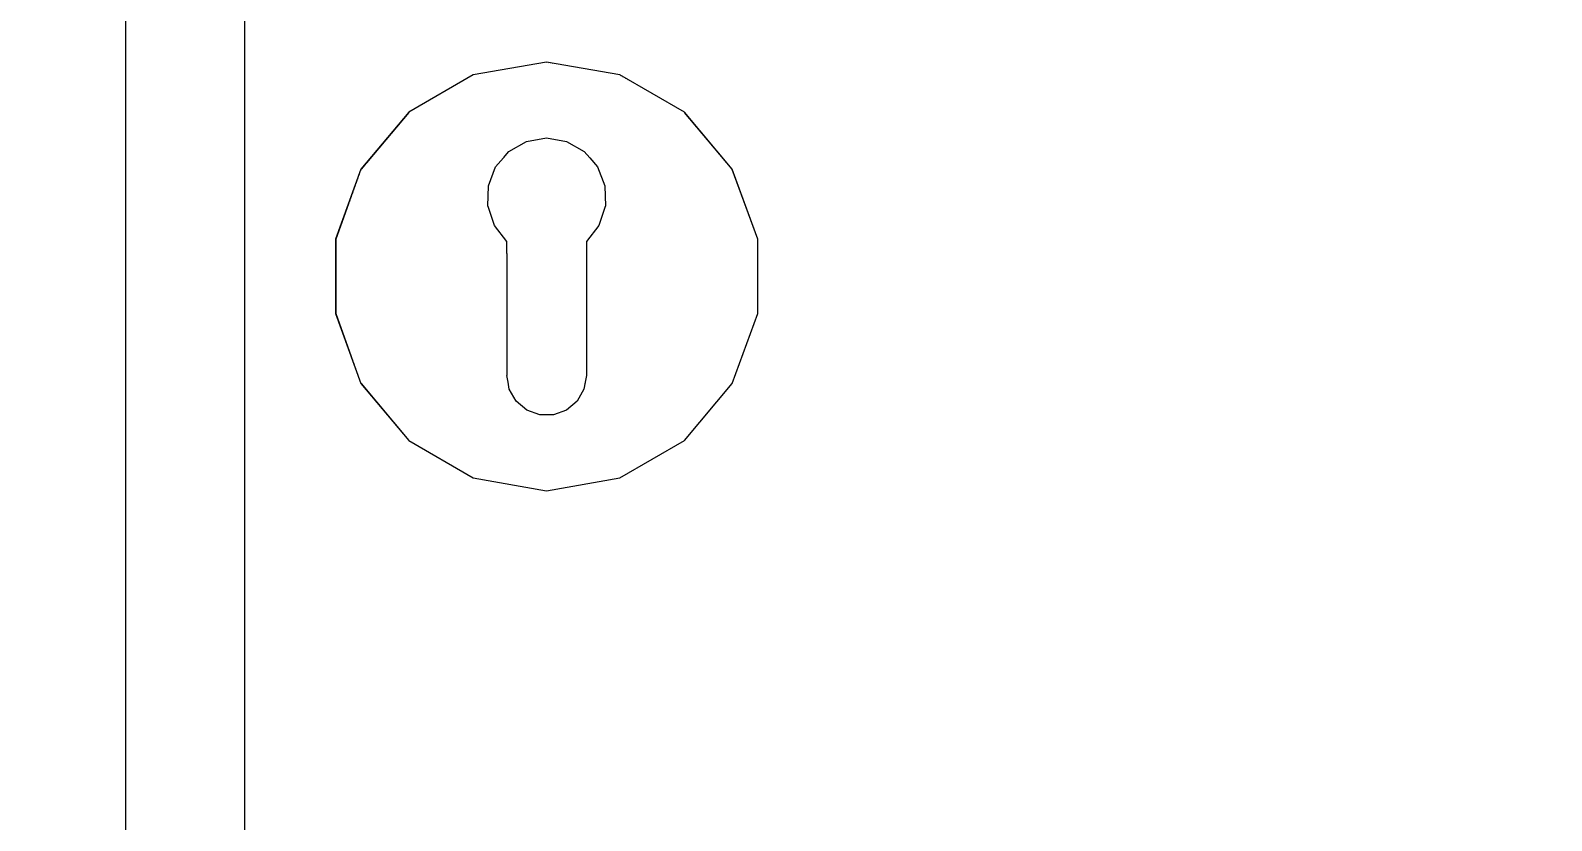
# Model space of a CAD drawing. Header units: millimetres. Extents: x -15634 to 67596, y -3027 to 55843.
# Drawn here: x 11357.4 to 11548.9, y 15927.1 to 16026.6 of the extents above; entities that cross this region are included whole.
import ezdxf

# ---------------------------------------------------------------- set-up
doc = ezdxf.new("R2010")
doc.units = ezdxf.units.MM
doc.header["$MEASUREMENT"] = 0
doc.set_wipeout_variables(frame=1)
doc.linetypes.add('Wipeout_Contour', pattern=[1000, 0, -1000])
doc.layers.add('Dimensioning - General', color=7, linetype='Continuous')
doc.layers.add('Structural - Bearing', color=7, linetype='Continuous')
for name, color, linetype, lineweight, true_color in [('Dimensioning - General_Pen_No__61', 7, 'Continuous', 20, 0x6a6a6a), ('Dimensioning - General_Pen_No__88', 7, 'Continuous', 20, 0xfd4435), ('Structural - Bearing_Pen_No__82', 7, 'Continuous', 20, 0xaaaaaa)]:
    doc.layers.add(name, color=color, linetype=linetype, lineweight=lineweight, true_color=true_color)
doc.styles.add('GENERATED_STYLE_6', font='calibril.ttf')
doc.dimstyles.new('GENERATED_STYLE__3', dxfattribs={"dimtxt": 195.999997, "dimasz": 106.4, "dimexe": 0.18, "dimexo": 0.0625, "dimgap": 0.09, "dimtad": 1, "dimdec": 0, "dimlfac": 0.1, "dimzin": 0, "dimdsep": 46, "dimtxsty": 'GENERATED_STYLE_6', "dimblk": 'ARROWHEAD_2', "dimblk1": 'ARROWHEAD_2', "dimblk2": 'ARROWHEAD_2', "dimcen": 0.09, "dimse1": 1, "dimse2": 1, "dimclrd": 256, "dimclre": 256, "dimclrt": 256, "dimadec": 0, "dimazin": 0, "dimtfac": 1, "dimtdec": 4, "dimtmove": 0, "dimatfit": 3, "dimfxl": 1, "dimtolj": 1, "dimtzin": 0, "dimarcsym": 0})

# ---------------------------------------------------------------- blocks, each defined once
blk = doc.blocks.new('*D45')
at = {"layer": 'Dimensioning - General_Pen_No__61', "color": 251, "linetype": 'Continuous', "lineweight": 20, "true_color": 0x6a6a6a, "transparency": 16777216}
for p, q in [((27454.43, 17736.02), (27594.43, 17655.19)), ((27629.43, 17695.6), (27419.43, 17695.6)), ((27524.43, 14995.6), (27524.43, 17695.6)), ((27454.43, 15036.02), (27594.43, 14955.19)), ((27629.43, 14995.6), (27419.43, 14995.6))]:
    blk.add_line(p, q, dxfattribs=at)
at = {"layer": 'Dimensioning - General_Pen_No__88', "color": 20, "lineweight": 20, "true_color": 0xfd4435, "transparency": 16777216, "char_height": 196, "attachment_point": 7, "rotation": 90, "style": 'GENERATED_STYLE_6'}
for s, insert in [('\\A1;{\\pql;\\fCalibri Light|b0|i0|c0|p34;20}', (27485.23, 17337.36)), ('\\A1;{\\pql;\\fCalibri Light|b0|i0|c0|p34;270}', (27485.23, 16107.27))]:
    blk.add_mtext(s, dxfattribs=dict(at, insert=insert))
blk = doc.blocks.new('ARROWHEAD_2')
at = {"color": 0, "linetype": 'Continuous', "lineweight": 0}
for p, q in [((-0.3781, -0.655), (0.3781, 0.655)), ((0, 0), (-1, 0))]:
    blk.add_line(p, q, dxfattribs=at)
blk = doc.blocks.new('*D93')
at = {"layer": 'Dimensioning - General_Pen_No__61', "color": 251, "linetype": 'Continuous', "lineweight": 20, "true_color": 0x6a6a6a, "transparency": 16777216}
for p, q in [((28004.43, 17736.02), (28144.43, 17655.19)), ((28179.43, 17695.6), (27969.43, 17695.6)), ((28074.43, 14995.6), (28074.43, 17695.6)), ((28004.43, 15036.02), (28144.43, 14955.19)), ((28179.43, 14995.6), (27969.43, 14995.6))]:
    blk.add_line(p, q, dxfattribs=at)
at = {"layer": 'Dimensioning - General_Pen_No__88', "color": 20, "lineweight": 20, "true_color": 0xfd4435, "transparency": 16777216, "char_height": 196, "attachment_point": 7, "rotation": 90, "style": 'GENERATED_STYLE_6'}
for s, insert in [('\\A1;{\\pql;\\fCalibri Light|b0|i0|c0|p34;20}', (28035.23, 17337.36)), ('\\A1;{\\pql;\\fCalibri Light|b0|i0|c0|p34;270}', (28035.23, 16107.27))]:
    blk.add_mtext(s, dxfattribs=dict(at, insert=insert))
blk = doc.blocks.new('*D125')
at = {"layer": 'Dimensioning - General_Pen_No__61', "color": 251, "linetype": 'Continuous', "lineweight": 20, "true_color": 0x6a6a6a, "transparency": 16777216}
for p, q in [((28554.43, 17936.02), (28694.43, 17855.19)), ((28729.43, 17895.6), (28519.43, 17895.6)), ((28624.43, 14995.6), (28624.43, 17895.6)), ((28554.43, 15036.02), (28694.43, 14955.19)), ((28729.43, 14995.6), (28519.43, 14995.6))]:
    blk.add_line(p, q, dxfattribs=at)
at = {"layer": 'Dimensioning - General_Pen_No__88', "color": 20, "lineweight": 20, "true_color": 0xfd4435, "transparency": 16777216, "insert": (28585.23, 16207.27), "char_height": 196, "attachment_point": 7, "rotation": 90, "style": 'GENERATED_STYLE_6'}
blk.add_mtext('\\A1;{\\pql;\\fCalibri Light|b0|i0|c0|p34;290}', dxfattribs=at)
blk = doc.blocks.new('*D141')
at = {"layer": 'Dimensioning - General_Pen_No__61', "color": 251, "linetype": 'Continuous', "lineweight": 20, "true_color": 0x6a6a6a, "transparency": 16777216}
for p, q in [((34964.93, 17736.02), (35104.93, 17655.19)), ((35139.93, 17695.6), (34929.93, 17695.6)), ((35034.93, 14995.6), (35034.93, 17695.6)), ((34964.93, 15036.02), (35104.93, 14955.19)), ((35139.93, 14995.6), (34929.93, 14995.6))]:
    blk.add_line(p, q, dxfattribs=at)
at = {"layer": 'Dimensioning - General_Pen_No__88', "color": 20, "lineweight": 20, "true_color": 0xfd4435, "transparency": 16777216, "char_height": 196, "attachment_point": 7, "rotation": 90, "style": 'GENERATED_STYLE_6'}
for s, insert in [('\\A1;{\\pql;\\fCalibri Light|b0|i0|c0|p34;20}', (34995.73, 17337.36)), ('\\A1;{\\pql;\\fCalibri Light|b0|i0|c0|p34;270}', (34995.73, 16107.27))]:
    blk.add_mtext(s, dxfattribs=dict(at, insert=insert))
blk = doc.blocks.new('*D189')
at = {"layer": 'Dimensioning - General_Pen_No__61', "color": 251, "linetype": 'Continuous', "lineweight": 20, "true_color": 0x6a6a6a, "transparency": 16777216}
for p, q in [((35514.93, 17736.02), (35654.93, 17655.19)), ((35689.93, 17695.6), (35479.93, 17695.6)), ((35584.93, 14995.6), (35584.93, 17695.6)), ((35514.93, 15036.02), (35654.93, 14955.19)), ((35689.93, 14995.6), (35479.93, 14995.6))]:
    blk.add_line(p, q, dxfattribs=at)
at = {"layer": 'Dimensioning - General_Pen_No__88', "color": 20, "lineweight": 20, "true_color": 0xfd4435, "transparency": 16777216, "char_height": 196, "attachment_point": 7, "rotation": 90, "style": 'GENERATED_STYLE_6'}
for s, insert in [('\\A1;{\\pql;\\fCalibri Light|b0|i0|c0|p34;20}', (35545.73, 17337.36)), ('\\A1;{\\pql;\\fCalibri Light|b0|i0|c0|p34;270}', (35545.73, 16107.27))]:
    blk.add_mtext(s, dxfattribs=dict(at, insert=insert))
blk = doc.blocks.new('*D221')
at = {"layer": 'Dimensioning - General_Pen_No__61', "color": 251, "linetype": 'Continuous', "lineweight": 20, "true_color": 0x6a6a6a, "transparency": 16777216}
for p, q in [((36064.93, 17936.02), (36204.93, 17855.19)), ((36239.93, 17895.6), (36029.93, 17895.6)), ((36134.93, 14995.6), (36134.93, 17895.6)), ((36064.93, 15036.02), (36204.93, 14955.19)), ((36239.93, 14995.6), (36029.93, 14995.6))]:
    blk.add_line(p, q, dxfattribs=at)
at = {"layer": 'Dimensioning - General_Pen_No__88', "color": 20, "lineweight": 20, "true_color": 0xfd4435, "transparency": 16777216, "insert": (36095.73, 16207.27), "char_height": 196, "attachment_point": 7, "rotation": 90, "style": 'GENERATED_STYLE_6'}
blk.add_mtext('\\A1;{\\pql;\\fCalibri Light|b0|i0|c0|p34;290}', dxfattribs=at)

msp = doc.modelspace()

# ---------------------------------------------------------------- wipeouts: each hides what was drawn before it
at = {"color": 254, "linetype": 'Wipeout_Contour', "lineweight": 0, "ltscale": 78979.396159}
msp.add_wipeout([(11369.37, 17170.6), (11357.37, 17182.6), (11357.37, 15095.6), (11369.37, 15095.6)], dxfattribs=at).dxf.layer = 'Structural - Bearing'
at = {"color": 254, "linetype": 'Wipeout_Contour', "lineweight": 0, "ltscale": 137706.53404}
msp.add_wipeout([(11428.78, 16009.39), (11429.7, 16007), (11429.76, 16004.44), (11429.74, 16004.39), (11439.66, 16016.21), (11431.57, 16020.88), (11427.8, 16010.53)], dxfattribs=at).dxf.layer = 'Structural - Bearing'
at = {"color": 254, "linetype": 'Wipeout_Contour', "lineweight": 0, "ltscale": 98237.897719}
msp.add_wipeout([(11431.57, 15970.33), (11439.66, 15975), (11427.37, 15989.65), (11427.37, 15983.1), (11427.22, 15982.27)], dxfattribs=at).dxf.layer = 'Structural - Bearing'

# ---------------------------------------------------------------- next in the draw order: wipeouts: each hides what was drawn before it
at = {"color": 254, "linetype": 'Wipeout_Contour', "lineweight": 0, "ltscale": 78975.538804}
msp.add_wipeout([(11369.37, 15095.6), (11384.37, 15095.6), (11384.37, 17155.6), (11369.37, 17155.6)], dxfattribs=at).dxf.layer = 'Structural - Bearing'
at = {"color": 254, "linetype": 'Wipeout_Contour', "lineweight": 0, "ltscale": 118015.175632}
msp.add_wipeout([(11428.95, 16002.02), (11427.37, 16000), (11427.37, 15998.49), (11445.66, 16009.05), (11439.66, 16016.21), (11429.74, 16004.39)], dxfattribs=at).dxf.layer = 'Structural - Bearing'
at = {"color": 254, "linetype": 'Wipeout_Contour', "lineweight": 0, "ltscale": 78615.999141}
msp.add_wipeout([(11427.37, 15989.65), (11439.66, 15975), (11445.66, 15982.15), (11427.37, 15992.72)], dxfattribs=at).dxf.layer = 'Structural - Bearing'

# ---------------------------------------------------------------- next in the draw order: linework, layer by layer
at = {"layer": 'Structural - Bearing_Pen_No__82', "color": 253, "linetype": 'Continuous', "lineweight": 20, "true_color": 0xaaaaaa}
for p, q in [((11369.37, 15095.6), (11369.37, 17170.6)), ((11384.37, 15095.6), (11384.37, 17155.6))]:
    msp.add_line(p, q, dxfattribs=at)

# ---------------------------------------------------------------- next in the draw order: wipeouts: each hides what was drawn before it
at = {"color": 254, "linetype": 'Wipeout_Contour', "lineweight": 0, "ltscale": 78726.769499}
msp.add_wipeout([(11439.72, 16016.29), (11431.6, 16020.98), (11431.57, 16020.88), (11439.66, 16016.21)], dxfattribs=at).dxf.layer = 'Structural - Bearing'
at = {"color": 254, "linetype": 'Wipeout_Contour', "lineweight": 0, "ltscale": 78673.318051}
msp.add_wipeout([(11427.37, 15996.49), (11448.86, 16000.28), (11445.66, 16009.05), (11427.37, 15998.49)], dxfattribs=at).dxf.layer = 'Structural - Bearing'
at = {"color": 254, "linetype": 'Wipeout_Contour', "lineweight": 0, "ltscale": 78638.589133}
msp.add_wipeout([(11427.37, 15992.72), (11445.66, 15982.15), (11448.86, 15990.93), (11427.37, 15994.72)], dxfattribs=at).dxf.layer = 'Structural - Bearing'

# ---------------------------------------------------------------- next in the draw order: wipeouts: each hides what was drawn before it
at = {"color": 254, "linetype": 'Wipeout_Contour', "lineweight": 0, "ltscale": 118039.600504}
msp.add_wipeout([(11427.11, 16011.33), (11427.8, 16010.53), (11431.57, 16020.88), (11422.37, 16022.5), (11422.37, 16013.03), (11424.89, 16012.59)], dxfattribs=at).dxf.layer = 'Structural - Bearing'
at = {"color": 254, "linetype": 'Wipeout_Contour', "lineweight": 0, "ltscale": 78723.899886}
msp.add_wipeout([(11445.75, 16009.1), (11439.72, 16016.29), (11439.66, 16016.21), (11445.66, 16009.05)], dxfattribs=at).dxf.layer = 'Structural - Bearing'
at = {"color": 254, "linetype": 'Wipeout_Contour', "lineweight": 0, "ltscale": 78657.725184}
msp.add_wipeout([(11427.37, 15994.72), (11448.86, 15990.93), (11448.86, 16000.28), (11427.37, 15996.49)], dxfattribs=at).dxf.layer = 'Structural - Bearing'
at = {"color": 254, "linetype": 'Wipeout_Contour', "lineweight": 0, "ltscale": 157139.110599}
msp.add_wipeout([(11427.07, 15981.39), (11426.2, 15979.89), (11424.87, 15978.77), (11423.24, 15978.18), (11422.37, 15978.18), (11422.37, 15968.7), (11431.57, 15970.33), (11427.22, 15982.27)], dxfattribs=at).dxf.layer = 'Structural - Bearing'

# ---------------------------------------------------------------- next in the draw order: wipeouts: each hides what was drawn before it
at = {"color": 254, "linetype": 'Wipeout_Contour', "lineweight": 0, "ltscale": 78716.909983}
msp.add_wipeout([(11431.6, 16020.98), (11422.37, 16022.6), (11422.37, 16022.5), (11431.57, 16020.88)], dxfattribs=at).dxf.layer = 'Structural - Bearing'
at = {"color": 254, "linetype": 'Wipeout_Contour', "lineweight": 0, "ltscale": 78708.645892}
msp.add_wipeout([(11448.96, 16000.29), (11445.75, 16009.1), (11445.66, 16009.05), (11448.86, 16000.28)], dxfattribs=at).dxf.layer = 'Structural - Bearing'
at = {"color": 254, "linetype": 'Wipeout_Contour', "lineweight": 0, "ltscale": 157107.554476}
msp.add_wipeout([(11421.5, 15978.18), (11419.87, 15978.77), (11418.54, 15979.89), (11417.67, 15981.39), (11417.51, 15982.27), (11413.17, 15970.33), (11422.37, 15968.7), (11422.37, 15978.18)], dxfattribs=at).dxf.layer = 'Structural - Bearing'
at = {"color": 254, "linetype": 'Wipeout_Contour', "lineweight": 0, "ltscale": 78577.190789}
msp.add_wipeout([(11431.6, 15970.23), (11439.72, 15974.92), (11439.66, 15975), (11431.57, 15970.33)], dxfattribs=at).dxf.layer = 'Structural - Bearing'

# ---------------------------------------------------------------- next in the draw order: linework, layer by layer
at = {"layer": 'Structural - Bearing_Pen_No__82', "color": 253, "linetype": 'Continuous', "lineweight": 20, "true_color": 0xaaaaaa}
for p, q in [((11439.72, 16016.29), (11431.6, 16020.98)), ((11445.75, 16009.1), (11439.72, 16016.29))]:
    msp.add_line(p, q, dxfattribs=at)

# ---------------------------------------------------------------- next in the draw order: wipeouts: each hides what was drawn before it
at = {"color": 254, "linetype": 'Wipeout_Contour', "lineweight": 0, "ltscale": 118013.448148}
msp.add_wipeout([(11419.85, 16012.59), (11422.37, 16013.03), (11422.37, 16022.5), (11413.17, 16020.88), (11416.93, 16010.53), (11417.62, 16011.33)], dxfattribs=at).dxf.layer = 'Structural - Bearing'
at = {"color": 254, "linetype": 'Wipeout_Contour', "lineweight": 0, "ltscale": 98188.498015}
msp.add_wipeout([(11405.08, 15975), (11413.17, 15970.33), (11417.51, 15982.27), (11417.37, 15983.1), (11417.37, 15989.65)], dxfattribs=at).dxf.layer = 'Structural - Bearing'
at = {"color": 254, "linetype": 'Wipeout_Contour', "lineweight": 0, "ltscale": 78612.902549}
msp.add_wipeout([(11439.72, 15974.92), (11445.75, 15982.1), (11445.66, 15982.15), (11439.66, 15975)], dxfattribs=at).dxf.layer = 'Structural - Bearing'
at = {"color": 254, "linetype": 'Wipeout_Contour', "lineweight": 0, "ltscale": 78546.772086}
msp.add_wipeout([(11422.37, 15968.6), (11431.6, 15970.23), (11431.57, 15970.33), (11422.37, 15968.7)], dxfattribs=at).dxf.layer = 'Structural - Bearing'

# ---------------------------------------------------------------- next in the draw order: linework, layer by layer
at = {"layer": 'Structural - Bearing_Pen_No__82', "color": 253, "linetype": 'Continuous', "lineweight": 20, "true_color": 0xaaaaaa}
msp.add_line((11431.6, 15970.23), (11439.72, 15974.92), dxfattribs=at)

# ---------------------------------------------------------------- next in the draw order: wipeouts: each hides what was drawn before it
at = {"color": 254, "linetype": 'Wipeout_Contour', "lineweight": 0, "ltscale": 78695.501865}
msp.add_wipeout([(11422.37, 16022.6), (11413.13, 16020.98), (11413.17, 16020.88), (11422.37, 16022.5)], dxfattribs=at).dxf.layer = 'Structural - Bearing'
at = {"color": 254, "linetype": 'Wipeout_Contour', "lineweight": 0, "ltscale": 78649.59609}
msp.add_wipeout([(11445.75, 15982.1), (11448.96, 15990.92), (11448.86, 15990.93), (11445.66, 15982.15)], dxfattribs=at).dxf.layer = 'Structural - Bearing'
at = {"color": 254, "linetype": 'Wipeout_Contour', "lineweight": 0, "ltscale": 78525.318937}
msp.add_wipeout([(11413.13, 15970.23), (11422.37, 15968.6), (11422.37, 15968.7), (11413.17, 15970.33)], dxfattribs=at).dxf.layer = 'Structural - Bearing'

# ---------------------------------------------------------------- next in the draw order: linework, layer by layer
at = {"layer": 'Structural - Bearing_Pen_No__82', "color": 253, "linetype": 'Continuous', "lineweight": 20, "true_color": 0xaaaaaa}
for p, q in [((11431.6, 16020.98), (11422.37, 16022.6)), ((11439.72, 15974.92), (11445.75, 15982.1)), ((11422.37, 15968.6), (11431.6, 15970.23))]:
    msp.add_line(p, q, dxfattribs=at)

# ---------------------------------------------------------------- next in the draw order: wipeouts: each hides what was drawn before it
at = {"color": 254, "linetype": 'Wipeout_Contour', "lineweight": 0, "ltscale": 137634.473548}
msp.add_wipeout([(11415.95, 16009.39), (11416.93, 16010.53), (11413.17, 16020.88), (11405.08, 16016.21), (11415, 16004.39), (11414.98, 16004.44), (11415.04, 16007)], dxfattribs=at).dxf.layer = 'Structural - Bearing'
at = {"color": 254, "linetype": 'Wipeout_Contour', "lineweight": 0, "ltscale": 78682.841941}
msp.add_wipeout([(11448.96, 15990.92), (11448.96, 16000.29), (11448.86, 16000.28), (11448.86, 15990.93)], dxfattribs=at).dxf.layer = 'Structural - Bearing'

# ---------------------------------------------------------------- next in the draw order: linework, layer by layer
at = {"layer": 'Structural - Bearing_Pen_No__82', "color": 253, "linetype": 'Continuous', "lineweight": 20, "true_color": 0xaaaaaa}
for p, q in [((11448.96, 16000.29), (11445.75, 16009.1)), ((11448.96, 15990.92), (11448.96, 16000.29)), ((11445.75, 15982.1), (11448.96, 15990.92))]:
    msp.add_line(p, q, dxfattribs=at)

# ---------------------------------------------------------------- next in the draw order: wipeouts: each hides what was drawn before it
at = {"color": 254, "linetype": 'Wipeout_Contour', "lineweight": 0, "ltscale": 78665.127512}
msp.add_wipeout([(11413.13, 16020.98), (11405.01, 16016.29), (11405.08, 16016.21), (11413.17, 16020.88)], dxfattribs=at).dxf.layer = 'Structural - Bearing'

# ---------------------------------------------------------------- next in the draw order: linework, layer by layer
at = {"layer": 'Structural - Bearing_Pen_No__82', "color": 253, "linetype": 'Continuous', "lineweight": 20, "true_color": 0xaaaaaa}
msp.add_line((11422.37, 16022.6), (11413.13, 16020.98), dxfattribs=at)

# ---------------------------------------------------------------- next in the draw order: wipeouts: each hides what was drawn before it
at = {"color": 254, "linetype": 'Wipeout_Contour', "lineweight": 0, "ltscale": 117938.91195}
msp.add_wipeout([(11415.79, 16002.02), (11415, 16004.39), (11405.08, 16016.21), (11399.07, 16009.05), (11417.37, 15998.49), (11417.37, 16000)], dxfattribs=at).dxf.layer = 'Structural - Bearing'

# ---------------------------------------------------------------- next in the draw order: wipeouts: each hides what was drawn before it
at = {"color": 254, "linetype": 'Wipeout_Contour', "lineweight": 0, "ltscale": 78629.43874}
msp.add_wipeout([(11405.01, 16016.29), (11398.98, 16009.1), (11399.07, 16009.05), (11405.08, 16016.21)], dxfattribs=at).dxf.layer = 'Structural - Bearing'

# ---------------------------------------------------------------- next in the draw order: linework, layer by layer
at = {"layer": 'Structural - Bearing_Pen_No__82', "color": 253, "linetype": 'Continuous', "lineweight": 20, "true_color": 0xaaaaaa}
msp.add_line((11413.13, 16020.98), (11405.01, 16016.29), dxfattribs=at)

# ---------------------------------------------------------------- next in the draw order: wipeouts: each hides what was drawn before it
at = {"color": 254, "linetype": 'Wipeout_Contour', "lineweight": 0, "ltscale": 78603.677742}
msp.add_wipeout([(11417.37, 15998.49), (11399.07, 16009.05), (11395.88, 16000.28), (11417.37, 15996.49)], dxfattribs=at).dxf.layer = 'Structural - Bearing'

# ---------------------------------------------------------------- next in the draw order: wipeouts: each hides what was drawn before it
at = {"color": 254, "linetype": 'Wipeout_Contour', "lineweight": 0, "ltscale": 78592.736079}
msp.add_wipeout([(11398.98, 16009.1), (11395.78, 16000.29), (11395.88, 16000.28), (11399.07, 16009.05)], dxfattribs=at).dxf.layer = 'Structural - Bearing'

# ---------------------------------------------------------------- next in the draw order: linework, layer by layer
at = {"layer": 'Structural - Bearing_Pen_No__82', "color": 253, "linetype": 'Continuous', "lineweight": 20, "true_color": 0xaaaaaa}
msp.add_line((11405.01, 16016.29), (11398.98, 16009.1), dxfattribs=at)

# ---------------------------------------------------------------- next in the draw order: wipeouts: each hides what was drawn before it
at = {"color": 254, "linetype": 'Wipeout_Contour', "lineweight": 0, "ltscale": 78584.522374}
msp.add_wipeout([(11417.37, 15996.49), (11395.88, 16000.28), (11395.88, 15990.93), (11417.37, 15994.72)], dxfattribs=at).dxf.layer = 'Structural - Bearing'

# ---------------------------------------------------------------- next in the draw order: wipeouts: each hides what was drawn before it
at = {"color": 254, "linetype": 'Wipeout_Contour', "lineweight": 0, "ltscale": 78568.905671}
msp.add_wipeout([(11417.37, 15994.72), (11395.88, 15990.93), (11399.07, 15982.15), (11417.37, 15992.72)], dxfattribs=at).dxf.layer = 'Structural - Bearing'

# ---------------------------------------------------------------- next in the draw order: wipeouts: each hides what was drawn before it
at = {"color": 254, "linetype": 'Wipeout_Contour', "lineweight": 0, "ltscale": 78559.452795}
msp.add_wipeout([(11395.78, 16000.29), (11395.78, 15990.92), (11395.88, 15990.93), (11395.88, 16000.28)], dxfattribs=at).dxf.layer = 'Structural - Bearing'
at = {"color": 254, "linetype": 'Wipeout_Contour', "lineweight": 0, "ltscale": 78556.787479}
msp.add_wipeout([(11417.37, 15992.72), (11399.07, 15982.15), (11405.08, 15975), (11417.37, 15989.65)], dxfattribs=at).dxf.layer = 'Structural - Bearing'

# ---------------------------------------------------------------- next in the draw order: linework, layer by layer
at = {"layer": 'Structural - Bearing_Pen_No__82', "color": 253, "linetype": 'Continuous', "lineweight": 20, "true_color": 0xaaaaaa}
msp.add_line((11398.98, 16009.1), (11395.78, 16000.29), dxfattribs=at)

# ---------------------------------------------------------------- next in the draw order: wipeouts: each hides what was drawn before it
at = {"color": 254, "linetype": 'Wipeout_Contour', "lineweight": 0, "ltscale": 491397.963212}
msp.add_wipeout([(11414.98, 16004.44), (11415.79, 16002.02), (11417.37, 16000), (11417.37, 15983.1), (11417.67, 15981.39), (11418.54, 15979.89), (11419.87, 15978.77), (11421.5, 15978.18), (11423.24, 15978.18), (11424.87, 15978.77), (11426.2, 15979.89), (11427.07, 15981.39), (11427.37, 15983.1), (11427.37, 16000), (11428.95, 16002.02), (11429.76, 16004.44), (11429.7, 16007), (11428.78, 16009.39), (11427.11, 16011.33), (11424.89, 16012.59), (11422.37, 16013.03), (11419.85, 16012.59), (11417.62, 16011.33), (11415.95, 16009.39), (11415.04, 16007)], dxfattribs=at).dxf.layer = 'Structural - Bearing'
at = {"color": 254, "linetype": 'Wipeout_Contour', "lineweight": 0, "ltscale": 78533.601743}
msp.add_wipeout([(11395.78, 15990.92), (11398.98, 15982.1), (11399.07, 15982.15), (11395.88, 15990.93)], dxfattribs=at).dxf.layer = 'Structural - Bearing'
at = {"color": 254, "linetype": 'Wipeout_Contour', "lineweight": 0, "ltscale": 78515.43493}
msp.add_wipeout([(11405.01, 15974.92), (11413.13, 15970.23), (11413.17, 15970.33), (11405.08, 15975)], dxfattribs=at).dxf.layer = 'Structural - Bearing'

# ---------------------------------------------------------------- next in the draw order: linework, layer by layer
at = {"layer": 'Structural - Bearing_Pen_No__82', "color": 253, "linetype": 'Continuous', "lineweight": 20, "true_color": 0xaaaaaa}
for p, q in [((11419.85, 16012.59), (11422.37, 16013.03)), ((11422.37, 16013.03), (11424.89, 16012.59)), ((11416.93, 16010.53), (11417.62, 16011.33)), ((11417.62, 16011.33), (11419.85, 16012.59)), ((11424.89, 16012.59), (11427.11, 16011.33)), ((11427.8, 16010.53), (11427.11, 16011.33)), ((11415.04, 16007), (11415.95, 16009.39)), ((11416.93, 16010.53), (11415.95, 16009.39)), ((11427.8, 16010.53), (11428.78, 16009.39)), ((11428.78, 16009.39), (11429.7, 16007)), ((11414.98, 16004.44), (11415.04, 16007)), ((11429.7, 16007), (11429.76, 16004.44)), ((11415.79, 16002.02), (11415, 16004.39)), ((11429.74, 16004.39), (11428.95, 16002.02)), ((11417.37, 16000), (11415.79, 16002.02)), ((11428.95, 16002.02), (11427.37, 16000)), ((11395.78, 16000.29), (11395.78, 15990.92)), ((11417.37, 15998.49), (11417.37, 16000)), ((11427.37, 16000), (11427.37, 15998.49)), ((11417.37, 15998.49), (11417.37, 15996.49)), ((11427.37, 15998.49), (11427.37, 15996.49)), ((11417.37, 15996.49), (11417.37, 15994.72)), ((11427.37, 15996.49), (11427.37, 15994.72)), ((11417.37, 15994.72), (11417.37, 15992.72)), ((11427.37, 15994.72), (11427.37, 15992.72)), ((11417.37, 15992.72), (11417.37, 15989.65)), ((11427.37, 15992.72), (11427.37, 15989.65)), ((11417.37, 15989.65), (11417.37, 15983.1)), ((11427.37, 15989.65), (11427.37, 15983.1)), ((11417.51, 15982.27), (11417.37, 15983.1)), ((11427.37, 15983.1), (11427.22, 15982.27)), ((11417.67, 15981.39), (11417.51, 15982.27)), ((11418.54, 15979.89), (11417.67, 15981.39)), ((11427.07, 15981.39), (11426.2, 15979.89)), ((11427.22, 15982.27), (11427.07, 15981.39)), ((11419.87, 15978.77), (11418.54, 15979.89)), ((11421.5, 15978.18), (11419.87, 15978.77)), ((11424.87, 15978.77), (11423.24, 15978.18)), ((11426.2, 15979.89), (11424.87, 15978.77)), ((11422.37, 15978.18), (11421.5, 15978.18)), ((11423.24, 15978.18), (11422.37, 15978.18)), ((11413.13, 15970.23), (11422.37, 15968.6))]:
    msp.add_line(p, q, dxfattribs=at)

# ---------------------------------------------------------------- next in the draw order: wipeouts: each hides what was drawn before it
at = {"color": 254, "linetype": 'Wipeout_Contour', "lineweight": 0, "ltscale": 78518.311931}
msp.add_wipeout([(11398.98, 15982.1), (11405.01, 15974.92), (11405.08, 15975), (11399.07, 15982.15)], dxfattribs=at).dxf.layer = 'Structural - Bearing'

# ---------------------------------------------------------------- next in the draw order: linework, layer by layer
at = {"layer": 'Structural - Bearing_Pen_No__82', "color": 253, "linetype": 'Continuous', "lineweight": 20, "true_color": 0xaaaaaa}
for p, q in [((11395.78, 15990.92), (11398.98, 15982.1)), ((11398.98, 15982.1), (11405.01, 15974.92)), ((11405.01, 15974.92), (11413.13, 15970.23))]:
    msp.add_line(p, q, dxfattribs=at)

# ---------------------------------------------------------------- next in the draw order: dimensions: what is measured, and where the dimension line sits
at = {"layer": 'Dimensioning - General', "color": 251, "linetype": 'Continuous', "lineweight": 20, "true_color": 0x6a6a6a}
for base, p1, p2, picture, middle in [((28624.43, 17895.6), (2464.76, 14995.6), (2485.84, 17895.6), '*D125', (28487.23, 16431.4)), ((36134.93, 17895.6), (9975.26, 14995.6), (9996.34, 17895.6), '*D221', (35997.73, 16431.4)), ((28074.43, 17695.6), (62.92, 14995.6), (-0.32, 17695.6), '*D93', (27937.23, 16331.4)), ((27524.43, 17695.6), (129.07, 14995.6), (151.37, 17695.6), '*D45', (27387.23, 16331.4)), ((35584.93, 17695.6), (7573.42, 14995.6), (7510.17, 17695.6), '*D189', (35447.73, 16331.4)), ((35034.93, 17695.6), (7639.57, 14995.6), (7661.87, 17695.6), '*D141', (34897.73, 16331.4))]:
    dim = msp.add_linear_dim(base=base, p1=p1, p2=p2, angle=90, dimstyle='GENERATED_STYLE__3', dxfattribs=at)
    dim.commit()
    dim.dimension.update_dxf_attribs({"geometry": picture, "text_midpoint": middle, "dimtype": 160, "text_rotation": 90})

doc.saveas('drawing.dxf')
